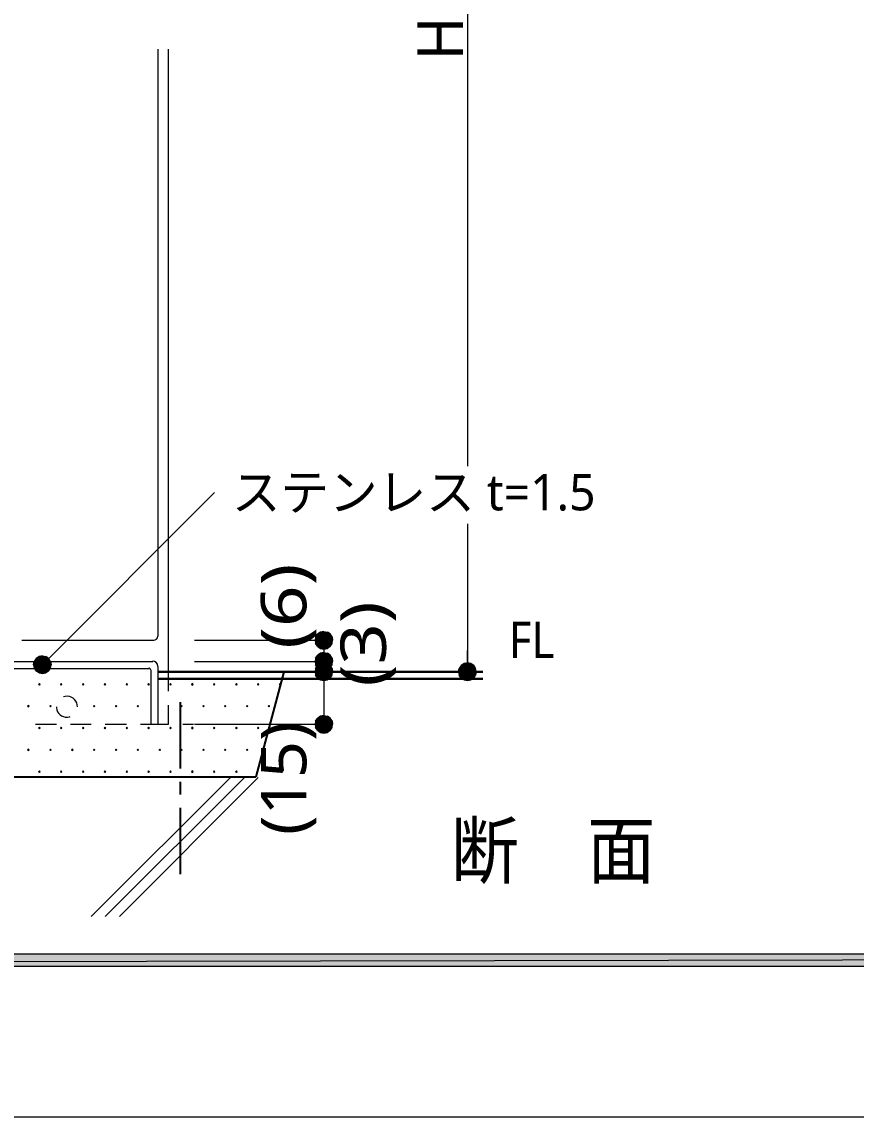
# Model space of a CAD drawing. Header units: millimetres. Extents: x 0 to 420, y 0 to 297.
# Drawn here: x 158.3 to 206, y 157 to 219.6 of the extents above; entities that cross this region are included whole.
import ezdxf
from ezdxf.enums import TextEntityAlignment as Align

# ---------------------------------------------------------------- set-up
doc = ezdxf.new("R2010")
doc.units = ezdxf.units.MM
doc.styles.add('kst32b', font='NotoSansJP-Variable.ttf')

msp = doc.modelspace()

# ---------------------------------------------------------------- hatches: boundary and pattern name
h = msp.add_hatch(color=7)
h.paths.add_polyline_path([(175.916, 184.616), (175.768, 184.721), (175.556, 184.256), (175.916, 184.616)])
h.paths.add_polyline_path([(175.768, 184.721), (175.556, 184.256), (175.556, 184.764), (175.768, 184.721)])
h.paths.add_polyline_path([(175.556, 184.256), (175.556, 184.764), (175.366, 184.721), (175.556, 184.256)])
h = msp.add_hatch(color=7)
h.paths.add_polyline_path([(175.366, 184.721), (175.218, 184.616), (175.556, 184.256), (175.366, 184.721)])
h.paths.add_polyline_path([(175.218, 184.616), (175.556, 184.256), (175.091, 184.446), (175.218, 184.616)])
h.paths.add_polyline_path([(175.556, 184.256), (175.091, 184.446), (175.07, 184.256), (175.556, 184.256)])
h = msp.add_hatch(color=7)
h.paths.add_polyline_path([(175.07, 184.256), (175.091, 184.065), (175.556, 184.256), (175.07, 184.256)])
h.paths.add_polyline_path([(175.091, 184.065), (175.556, 184.256), (175.218, 183.896), (175.091, 184.065)])
h.paths.add_polyline_path([(175.556, 184.256), (175.218, 183.896), (175.366, 183.79), (175.556, 184.256)])
for points in [[(175.366, 183.79), (175.556, 183.748), (175.556, 184.256), (175.366, 183.79)], [(159.279, 183.324), (159.11, 183.219), (159.47, 182.859), (159.279, 183.324)], [(175.366, 182.584), (175.556, 182.541), (175.556, 183.049), (175.366, 182.584)], [(175.366, 181.991), (175.556, 181.949), (175.556, 182.457), (175.366, 181.991)], [(183.303, 182.647), (183.261, 182.457), (183.769, 182.457), (183.303, 182.647)], [(184.235, 182.266), (184.277, 182.457), (183.769, 182.457), (184.235, 182.266)], [(159.3, 181.779), (159.279, 181.758), (159.258, 181.737), (159.279, 181.716), (159.3, 181.695), (159.321, 181.716), (159.343, 181.737), (159.321, 181.758), (159.3, 181.779)], [(160.549, 181.779), (160.528, 181.758), (160.507, 181.737), (160.528, 181.716), (160.549, 181.695), (160.57, 181.716), (160.592, 181.737), (160.57, 181.758), (160.549, 181.779)], [(161.798, 181.779), (161.777, 181.758), (161.756, 181.737), (161.777, 181.716), (161.798, 181.695), (161.819, 181.716), (161.84, 181.737), (161.819, 181.758), (161.798, 181.779)], [(163.047, 181.779), (163.026, 181.758), (163.004, 181.737), (163.026, 181.716), (163.047, 181.695), (163.068, 181.716), (163.089, 181.737), (163.068, 181.758), (163.047, 181.779)], [(164.296, 181.779), (164.275, 181.758), (164.253, 181.737), (164.275, 181.716), (164.296, 181.695), (164.317, 181.716), (164.338, 181.737), (164.317, 181.758), (164.296, 181.779)], [(165.545, 181.779), (165.523, 181.758), (165.502, 181.737), (165.523, 181.716), (165.545, 181.695), (165.566, 181.716), (165.587, 181.737), (165.566, 181.758), (165.545, 181.779)], [(166.793, 181.779), (166.772, 181.758), (166.751, 181.737), (166.772, 181.716), (166.793, 181.695), (166.815, 181.716), (166.836, 181.737), (166.815, 181.758), (166.793, 181.779)], [(168.042, 181.779), (168.021, 181.758), (168, 181.737), (168.021, 181.716), (168.042, 181.695), (168.063, 181.716), (168.085, 181.737), (168.063, 181.758), (168.042, 181.779)], [(169.291, 181.779), (169.27, 181.758), (169.249, 181.737), (169.27, 181.716), (169.291, 181.695), (169.312, 181.716), (169.333, 181.737), (169.312, 181.758), (169.291, 181.779)], [(170.561, 181.779), (170.54, 181.758), (170.519, 181.737), (170.54, 181.716), (170.561, 181.695), (170.582, 181.716), (170.603, 181.737), (170.582, 181.758), (170.561, 181.779)], [(171.81, 181.779), (171.789, 181.758), (171.768, 181.737), (171.789, 181.716), (171.81, 181.695), (171.831, 181.716), (171.852, 181.737), (171.831, 181.758), (171.81, 181.779)], [(173.059, 181.779), (173.037, 181.758), (173.016, 181.737), (173.037, 181.716), (173.059, 181.695), (173.08, 181.716), (173.101, 181.737), (173.08, 181.758), (173.059, 181.779)], [(158.665, 180.53), (158.644, 180.509), (158.623, 180.488), (158.644, 180.467), (158.665, 180.446), (158.687, 180.467), (158.708, 180.488), (158.687, 180.509), (158.665, 180.53)], [(159.935, 180.53), (159.914, 180.509), (159.893, 180.488), (159.914, 180.467), (159.935, 180.446), (159.957, 180.467), (159.978, 180.488), (159.957, 180.509), (159.935, 180.53)], [(162.433, 180.53), (162.412, 180.509), (162.391, 180.488), (162.412, 180.467), (162.433, 180.446), (162.454, 180.467), (162.475, 180.488), (162.454, 180.509), (162.433, 180.53)], [(163.682, 180.53), (163.661, 180.509), (163.64, 180.488), (163.661, 180.467), (163.682, 180.446), (163.703, 180.467), (163.724, 180.488), (163.703, 180.509), (163.682, 180.53)], [(164.931, 180.53), (164.91, 180.509), (164.888, 180.488), (164.91, 180.467), (164.931, 180.446), (164.952, 180.467), (164.973, 180.488), (164.952, 180.509), (164.931, 180.53)], [(167.428, 180.53), (167.407, 180.509), (167.386, 180.488), (167.407, 180.467), (167.428, 180.446), (167.45, 180.467), (167.471, 180.488), (167.45, 180.509), (167.428, 180.53)], [(168.677, 180.53), (168.656, 180.509), (168.635, 180.488), (168.656, 180.467), (168.677, 180.446), (168.698, 180.467), (168.72, 180.488), (168.698, 180.509), (168.677, 180.53)], [(169.926, 180.53), (169.905, 180.509), (169.884, 180.488), (169.905, 180.467), (169.926, 180.446), (169.947, 180.467), (169.968, 180.488), (169.947, 180.509), (169.926, 180.53)], [(171.175, 180.53), (171.154, 180.509), (171.133, 180.488), (171.154, 180.467), (171.175, 180.446), (171.196, 180.467), (171.217, 180.488), (171.196, 180.509), (171.175, 180.53)], [(172.424, 180.53), (172.403, 180.509), (172.381, 180.488), (172.403, 180.467), (172.424, 180.446), (172.445, 180.467), (172.466, 180.488), (172.445, 180.509), (172.424, 180.53)], [(159.3, 179.282), (159.279, 179.26), (159.258, 179.239), (159.279, 179.218), (159.3, 179.197), (159.321, 179.218), (159.343, 179.239), (159.321, 179.26), (159.3, 179.282)], [(160.549, 179.282), (160.528, 179.26), (160.507, 179.239), (160.528, 179.218), (160.549, 179.197), (160.57, 179.218), (160.592, 179.239), (160.57, 179.26), (160.549, 179.282)], [(161.798, 179.282), (161.777, 179.26), (161.756, 179.239), (161.777, 179.218), (161.798, 179.197), (161.819, 179.218), (161.84, 179.239), (161.819, 179.26), (161.798, 179.282)], [(163.047, 179.282), (163.026, 179.26), (163.004, 179.239), (163.026, 179.218), (163.047, 179.197), (163.068, 179.218), (163.089, 179.239), (163.068, 179.26), (163.047, 179.282)], [(164.296, 179.282), (164.275, 179.26), (164.253, 179.239), (164.275, 179.218), (164.296, 179.197), (164.317, 179.218), (164.338, 179.239), (164.317, 179.26), (164.296, 179.282)], [(165.545, 179.282), (165.523, 179.26), (165.502, 179.239), (165.523, 179.218), (165.545, 179.197), (165.566, 179.218), (165.587, 179.239), (165.566, 179.26), (165.545, 179.282)], [(166.793, 179.282), (166.772, 179.26), (166.751, 179.239), (166.772, 179.218), (166.793, 179.197), (166.815, 179.218), (166.836, 179.239), (166.815, 179.26), (166.793, 179.282)], [(168.042, 179.282), (168.021, 179.26), (168, 179.239), (168.021, 179.218), (168.042, 179.197), (168.063, 179.218), (168.085, 179.239), (168.063, 179.26), (168.042, 179.282)], [(169.291, 179.282), (169.27, 179.26), (169.249, 179.239), (169.27, 179.218), (169.291, 179.197), (169.312, 179.218), (169.333, 179.239), (169.312, 179.26), (169.291, 179.282)], [(170.561, 179.282), (170.54, 179.26), (170.519, 179.239), (170.54, 179.218), (170.561, 179.197), (170.582, 179.218), (170.603, 179.239), (170.582, 179.26), (170.561, 179.282)], [(171.81, 179.282), (171.789, 179.26), (171.768, 179.239), (171.789, 179.218), (171.81, 179.197), (171.831, 179.218), (171.852, 179.239), (171.831, 179.26), (171.81, 179.282)], [(175.366, 178.985), (175.556, 178.943), (175.556, 179.451), (175.366, 178.985)], [(158.665, 178.033), (158.644, 178.012), (158.623, 177.99), (158.644, 177.969), (158.665, 177.948), (158.687, 177.969), (158.708, 177.99), (158.687, 178.012), (158.665, 178.033)], [(159.935, 178.033), (159.914, 178.012), (159.893, 177.99), (159.914, 177.969), (159.935, 177.948), (159.957, 177.969), (159.978, 177.99), (159.957, 178.012), (159.935, 178.033)], [(161.184, 178.033), (161.163, 178.012), (161.142, 177.99), (161.163, 177.969), (161.184, 177.948), (161.205, 177.969), (161.227, 177.99), (161.205, 178.012), (161.184, 178.033)], [(162.433, 178.033), (162.412, 178.012), (162.391, 177.99), (162.412, 177.969), (162.433, 177.948), (162.454, 177.969), (162.475, 177.99), (162.454, 178.012), (162.433, 178.033)], [(163.682, 178.033), (163.661, 178.012), (163.64, 177.99), (163.661, 177.969), (163.682, 177.948), (163.703, 177.969), (163.724, 177.99), (163.703, 178.012), (163.682, 178.033)], [(164.931, 178.033), (164.91, 178.012), (164.888, 177.99), (164.91, 177.969), (164.931, 177.948), (164.952, 177.969), (164.973, 177.99), (164.952, 178.012), (164.931, 178.033)], [(166.179, 178.033), (166.158, 178.012), (166.137, 177.99), (166.158, 177.969), (166.179, 177.948), (166.201, 177.969), (166.222, 177.99), (166.201, 178.012), (166.179, 178.033)], [(167.428, 178.033), (167.407, 178.012), (167.386, 177.99), (167.407, 177.969), (167.428, 177.948), (167.45, 177.969), (167.471, 177.99), (167.45, 178.012), (167.428, 178.033)], [(168.677, 178.033), (168.656, 178.012), (168.635, 177.99), (168.656, 177.969), (168.677, 177.948), (168.698, 177.969), (168.72, 177.99), (168.698, 178.012), (168.677, 178.033)], [(169.926, 178.033), (169.905, 178.012), (169.884, 177.99), (169.905, 177.969), (169.926, 177.948), (169.947, 177.969), (169.968, 177.99), (169.947, 178.012), (169.926, 178.033)], [(171.175, 178.033), (171.154, 178.012), (171.133, 177.99), (171.154, 177.969), (171.175, 177.948), (171.196, 177.969), (171.217, 177.99), (171.196, 178.012), (171.175, 178.033)], [(159.3, 176.784), (159.279, 176.763), (159.258, 176.742), (159.279, 176.721), (159.3, 176.699), (159.321, 176.721), (159.343, 176.742), (159.321, 176.763), (159.3, 176.784)], [(160.549, 176.784), (160.528, 176.763), (160.507, 176.742), (160.528, 176.721), (160.549, 176.699), (160.57, 176.721), (160.592, 176.742), (160.57, 176.763), (160.549, 176.784)], [(161.798, 176.784), (161.777, 176.763), (161.756, 176.742), (161.777, 176.721), (161.798, 176.699), (161.819, 176.721), (161.84, 176.742), (161.819, 176.763), (161.798, 176.784)], [(163.047, 176.784), (163.026, 176.763), (163.004, 176.742), (163.026, 176.721), (163.047, 176.699), (163.068, 176.721), (163.089, 176.742), (163.068, 176.763), (163.047, 176.784)], [(164.296, 176.784), (164.275, 176.763), (164.253, 176.742), (164.275, 176.721), (164.296, 176.699), (164.317, 176.721), (164.338, 176.742), (164.317, 176.763), (164.296, 176.784)], [(165.545, 176.784), (165.523, 176.763), (165.502, 176.742), (165.523, 176.721), (165.545, 176.699), (165.566, 176.721), (165.587, 176.742), (165.566, 176.763), (165.545, 176.784)], [(166.793, 176.784), (166.772, 176.763), (166.751, 176.742), (166.772, 176.721), (166.793, 176.699), (166.815, 176.721), (166.836, 176.742), (166.815, 176.763), (166.793, 176.784)], [(168.042, 176.784), (168.021, 176.763), (168, 176.742), (168.021, 176.721), (168.042, 176.699), (168.063, 176.721), (168.085, 176.742), (168.063, 176.763), (168.042, 176.784)], [(169.291, 176.784), (169.27, 176.763), (169.249, 176.742), (169.27, 176.721), (169.291, 176.699), (169.312, 176.721), (169.333, 176.742), (169.312, 176.763), (169.291, 176.784)], [(170.561, 176.784), (170.54, 176.763), (170.519, 176.742), (170.54, 176.721), (170.561, 176.699), (170.582, 176.721), (170.603, 176.742), (170.582, 176.763), (170.561, 176.784)]]:
    msp.add_hatch(color=7).paths.add_polyline_path(points)
h = msp.add_hatch(color=7)
h.paths.add_polyline_path([(176.043, 184.065), (176.064, 184.256), (175.556, 184.256), (176.043, 184.065)])
h.paths.add_polyline_path([(176.064, 184.256), (175.556, 184.256), (176.043, 184.446), (176.064, 184.256)])
h.paths.add_polyline_path([(175.556, 184.256), (176.043, 184.446), (175.916, 184.616), (175.556, 184.256)])
h = msp.add_hatch(color=7)
h.paths.add_polyline_path([(175.556, 183.748), (175.768, 183.79), (175.556, 184.256), (175.556, 183.748)])
h.paths.add_polyline_path([(175.768, 183.79), (175.556, 184.256), (175.916, 183.896), (175.768, 183.79)])
h.paths.add_polyline_path([(175.556, 184.256), (175.916, 183.896), (176.043, 184.065), (175.556, 184.256)])
h = msp.add_hatch(color=7)
h.paths.add_polyline_path([(175.366, 183.515), (175.218, 183.409), (175.556, 183.049), (175.366, 183.515)])
h.paths.add_polyline_path([(175.218, 183.409), (175.556, 183.049), (175.091, 183.24), (175.218, 183.409)])
h.paths.add_polyline_path([(175.556, 183.049), (175.091, 183.24), (175.07, 183.049), (175.556, 183.049)])
h = msp.add_hatch(color=7)
h.paths.add_polyline_path([(175.916, 183.409), (175.768, 183.515), (175.556, 183.049), (175.916, 183.409)])
h.paths.add_polyline_path([(175.768, 183.515), (175.556, 183.049), (175.556, 183.557), (175.768, 183.515)])
h.paths.add_polyline_path([(175.556, 183.049), (175.556, 183.557), (175.366, 183.515), (175.556, 183.049)])
h = msp.add_hatch(color=7)
h.paths.add_polyline_path([(159.11, 183.219), (159.004, 183.049), (159.47, 182.859), (159.11, 183.219)])
h.paths.add_polyline_path([(159.004, 183.049), (159.47, 182.859), (158.962, 182.859), (159.004, 183.049)])
h.paths.add_polyline_path([(159.47, 182.859), (158.962, 182.859), (159.004, 182.668), (159.47, 182.859)])
h = msp.add_hatch(color=7)
h.paths.add_polyline_path([(159.004, 182.668), (159.11, 182.499), (159.47, 182.859), (159.004, 182.668)])
h.paths.add_polyline_path([(159.11, 182.499), (159.47, 182.859), (159.279, 182.393), (159.11, 182.499)])
h.paths.add_polyline_path([(159.47, 182.859), (159.279, 182.393), (159.47, 182.351), (159.47, 182.859)])
h = msp.add_hatch(color=7)
h.paths.add_polyline_path([(159.829, 183.219), (159.66, 183.324), (159.47, 182.859), (159.829, 183.219)])
h.paths.add_polyline_path([(159.66, 183.324), (159.47, 182.859), (159.47, 183.367), (159.66, 183.324)])
h.paths.add_polyline_path([(159.47, 182.859), (159.47, 183.367), (159.279, 183.324), (159.47, 182.859)])
h = msp.add_hatch(color=7)
h.paths.add_polyline_path([(159.935, 182.668), (159.978, 182.859), (159.47, 182.859), (159.935, 182.668)])
h.paths.add_polyline_path([(159.978, 182.859), (159.47, 182.859), (159.935, 183.049), (159.978, 182.859)])
h.paths.add_polyline_path([(159.47, 182.859), (159.935, 183.049), (159.829, 183.219), (159.47, 182.859)])
h = msp.add_hatch(color=7)
h.paths.add_polyline_path([(159.47, 182.351), (159.66, 182.393), (159.47, 182.859), (159.47, 182.351)])
h.paths.add_polyline_path([(159.66, 182.393), (159.47, 182.859), (159.829, 182.499), (159.66, 182.393)])
h.paths.add_polyline_path([(159.47, 182.859), (159.829, 182.499), (159.935, 182.668), (159.47, 182.859)])
h = msp.add_hatch(color=7)
h.paths.add_polyline_path([(175.07, 183.049), (175.091, 182.859), (175.556, 183.049), (175.07, 183.049)])
h.paths.add_polyline_path([(175.091, 182.859), (175.556, 183.049), (175.218, 182.689), (175.091, 182.859)])
h.paths.add_polyline_path([(175.556, 183.049), (175.218, 182.689), (175.366, 182.584), (175.556, 183.049)])
h = msp.add_hatch(color=7)
h.paths.add_polyline_path([(175.366, 182.922), (175.218, 182.816), (175.556, 182.457), (175.366, 182.922)])
h.paths.add_polyline_path([(175.218, 182.816), (175.556, 182.457), (175.091, 182.647), (175.218, 182.816)])
h.paths.add_polyline_path([(175.556, 182.457), (175.091, 182.647), (175.07, 182.457), (175.556, 182.457)])
h = msp.add_hatch(color=7)
h.paths.add_polyline_path([(175.916, 182.816), (175.768, 182.922), (175.556, 182.457), (175.916, 182.816)])
h.paths.add_polyline_path([(175.768, 182.922), (175.556, 182.457), (175.556, 182.965), (175.768, 182.922)])
h.paths.add_polyline_path([(175.556, 182.457), (175.556, 182.965), (175.366, 182.922), (175.556, 182.457)])
h = msp.add_hatch(color=7)
h.paths.add_polyline_path([(176.043, 182.859), (176.064, 183.049), (175.556, 183.049), (176.043, 182.859)])
h.paths.add_polyline_path([(176.064, 183.049), (175.556, 183.049), (176.043, 183.24), (176.064, 183.049)])
h.paths.add_polyline_path([(175.556, 183.049), (176.043, 183.24), (175.916, 183.409), (175.556, 183.049)])
h = msp.add_hatch(color=7)
h.paths.add_polyline_path([(175.556, 182.541), (175.768, 182.584), (175.556, 183.049), (175.556, 182.541)])
h.paths.add_polyline_path([(175.768, 182.584), (175.556, 183.049), (175.916, 182.689), (175.768, 182.584)])
h.paths.add_polyline_path([(175.556, 183.049), (175.916, 182.689), (176.043, 182.859), (175.556, 183.049)])
h = msp.add_hatch(color=7)
h.paths.add_polyline_path([(183.769, 182.965), (183.579, 182.922), (183.769, 182.457), (183.769, 182.965)])
h.paths.add_polyline_path([(183.579, 182.922), (183.769, 182.457), (183.409, 182.816), (183.579, 182.922)])
h.paths.add_polyline_path([(183.769, 182.457), (183.409, 182.816), (183.303, 182.647), (183.769, 182.457)])
h = msp.add_hatch(color=7)
h.paths.add_polyline_path([(183.96, 182.922), (183.769, 182.965), (183.769, 182.457), (183.96, 182.922)])
h.paths.add_polyline_path([(183.769, 182.965), (183.769, 182.457), (183.579, 182.922), (183.769, 182.965)])
h.paths.add_polyline_path([(183.769, 182.457), (183.579, 182.922), (183.409, 182.816), (183.769, 182.457)])
h = msp.add_hatch(color=7)
h.paths.add_polyline_path([(184.235, 182.647), (184.129, 182.816), (183.769, 182.457), (184.235, 182.647)])
h.paths.add_polyline_path([(184.129, 182.816), (183.769, 182.457), (183.96, 182.922), (184.129, 182.816)])
h.paths.add_polyline_path([(183.769, 182.457), (183.96, 182.922), (183.769, 182.965), (183.769, 182.457)])
h = msp.add_hatch(color=7)
h.paths.add_polyline_path([(184.277, 182.457), (184.235, 182.647), (183.769, 182.457), (184.277, 182.457)])
h.paths.add_polyline_path([(184.235, 182.647), (183.769, 182.457), (184.129, 182.816), (184.235, 182.647)])
h.paths.add_polyline_path([(183.769, 182.457), (184.129, 182.816), (183.96, 182.922), (183.769, 182.457)])
h = msp.add_hatch(color=7)
h.paths.add_polyline_path([(175.07, 182.457), (175.091, 182.266), (175.556, 182.457), (175.07, 182.457)])
h.paths.add_polyline_path([(175.091, 182.266), (175.556, 182.457), (175.218, 182.097), (175.091, 182.266)])
h.paths.add_polyline_path([(175.556, 182.457), (175.218, 182.097), (175.366, 181.991), (175.556, 182.457)])
h = msp.add_hatch(color=7)
h.paths.add_polyline_path([(176.043, 182.266), (176.064, 182.457), (175.556, 182.457), (176.043, 182.266)])
h.paths.add_polyline_path([(176.064, 182.457), (175.556, 182.457), (176.043, 182.647), (176.064, 182.457)])
h.paths.add_polyline_path([(175.556, 182.457), (176.043, 182.647), (175.916, 182.816), (175.556, 182.457)])
h = msp.add_hatch(color=7)
h.paths.add_polyline_path([(175.556, 181.949), (175.768, 181.991), (175.556, 182.457), (175.556, 181.949)])
h.paths.add_polyline_path([(175.768, 181.991), (175.556, 182.457), (175.916, 182.097), (175.768, 181.991)])
h.paths.add_polyline_path([(175.556, 182.457), (175.916, 182.097), (176.043, 182.266), (175.556, 182.457)])
h = msp.add_hatch(color=7)
h.paths.add_polyline_path([(183.409, 182.816), (183.303, 182.647), (183.769, 182.457), (183.409, 182.816)])
h.paths.add_polyline_path([(183.303, 182.647), (183.769, 182.457), (183.261, 182.457), (183.303, 182.647)])
h.paths.add_polyline_path([(183.769, 182.457), (183.261, 182.457), (183.303, 182.266), (183.769, 182.457)])
h = msp.add_hatch(color=7)
h.paths.add_polyline_path([(183.261, 182.457), (183.303, 182.266), (183.769, 182.457), (183.261, 182.457)])
h.paths.add_polyline_path([(183.303, 182.266), (183.769, 182.457), (183.409, 182.097), (183.303, 182.266)])
h.paths.add_polyline_path([(183.769, 182.457), (183.409, 182.097), (183.579, 181.991), (183.769, 182.457)])
h = msp.add_hatch(color=7)
h.paths.add_polyline_path([(183.303, 182.266), (183.409, 182.097), (183.769, 182.457), (183.303, 182.266)])
h.paths.add_polyline_path([(183.409, 182.097), (183.769, 182.457), (183.579, 181.991), (183.409, 182.097)])
h.paths.add_polyline_path([(183.769, 182.457), (183.579, 181.991), (183.769, 181.949), (183.769, 182.457)])
h = msp.add_hatch(color=7)
h.paths.add_polyline_path([(183.579, 181.991), (183.769, 181.949), (183.769, 182.457), (183.579, 181.991)])
h.paths.add_polyline_path([(183.769, 181.949), (183.769, 182.457), (183.96, 181.991), (183.769, 181.949)])
h.paths.add_polyline_path([(183.769, 182.457), (183.96, 181.991), (184.129, 182.097), (183.769, 182.457)])
h = msp.add_hatch(color=7)
h.paths.add_polyline_path([(184.129, 182.097), (184.235, 182.266), (183.769, 182.457), (184.129, 182.097)])
h.paths.add_polyline_path([(184.235, 182.266), (183.769, 182.457), (184.277, 182.457), (184.235, 182.266)])
h.paths.add_polyline_path([(183.769, 182.457), (184.277, 182.457), (184.235, 182.647), (183.769, 182.457)])
h = msp.add_hatch(color=7)
h.paths.add_polyline_path([(183.769, 181.949), (183.96, 181.991), (183.769, 182.457), (183.769, 181.949)])
h.paths.add_polyline_path([(183.96, 181.991), (183.769, 182.457), (184.129, 182.097), (183.96, 181.991)])
h.paths.add_polyline_path([(183.769, 182.457), (184.129, 182.097), (184.235, 182.266), (183.769, 182.457)])
h = msp.add_hatch(color=7)
h.paths.add_polyline_path([(175.366, 179.917), (175.218, 179.811), (175.556, 179.451), (175.366, 179.917)])
h.paths.add_polyline_path([(175.218, 179.811), (175.556, 179.451), (175.091, 179.642), (175.218, 179.811)])
h.paths.add_polyline_path([(175.556, 179.451), (175.091, 179.642), (175.07, 179.451), (175.556, 179.451)])
h = msp.add_hatch(color=7)
h.paths.add_polyline_path([(175.916, 179.811), (175.768, 179.917), (175.556, 179.451), (175.916, 179.811)])
h.paths.add_polyline_path([(175.768, 179.917), (175.556, 179.451), (175.556, 179.959), (175.768, 179.917)])
h.paths.add_polyline_path([(175.556, 179.451), (175.556, 179.959), (175.366, 179.917), (175.556, 179.451)])
h = msp.add_hatch(color=7)
h.paths.add_polyline_path([(176.043, 179.26), (176.064, 179.451), (175.556, 179.451), (176.043, 179.26)])
h.paths.add_polyline_path([(176.064, 179.451), (175.556, 179.451), (176.043, 179.642), (176.064, 179.451)])
h.paths.add_polyline_path([(175.556, 179.451), (176.043, 179.642), (175.916, 179.811), (175.556, 179.451)])
h = msp.add_hatch(color=7)
h.paths.add_polyline_path([(175.07, 179.451), (175.091, 179.26), (175.556, 179.451), (175.07, 179.451)])
h.paths.add_polyline_path([(175.091, 179.26), (175.556, 179.451), (175.218, 179.091), (175.091, 179.26)])
h.paths.add_polyline_path([(175.556, 179.451), (175.218, 179.091), (175.366, 178.985), (175.556, 179.451)])
h = msp.add_hatch(color=7)
h.paths.add_polyline_path([(175.556, 178.943), (175.768, 178.985), (175.556, 179.451), (175.556, 178.943)])
h.paths.add_polyline_path([(175.768, 178.985), (175.556, 179.451), (175.916, 179.091), (175.768, 178.985)])
h.paths.add_polyline_path([(175.556, 179.451), (175.916, 179.091), (176.043, 179.26), (175.556, 179.451)])
h = msp.add_hatch(color=7)
h.paths.add_polyline_path([(394.166, 165.629), (394.166, 166.328), (26.183, 165.629), (394.166, 165.629)])
h.paths.add_polyline_path([(394.166, 166.328), (26.183, 165.629), (26.183, 166.328), (394.166, 166.328)])

# ---------------------------------------------------------------- linework, layer by layer
at = {"lineweight": 13}
for points in [[(183.769, 249.851), (183.769, 194.204)], [(166.074, 218.059), (166.074, 184.489)], [(166.666, 218.059), (166.666, 182.457)], [(159.47, 182.859), (169.312, 192.701)], [(183.769, 190.923), (183.769, 182.457)], [(158.305, 184.256), (165.841, 184.256)], [(165.83, 184.256), (165.925, 184.275), (166.002, 184.327), (166.055, 184.404), (166.074, 184.499)], [(168.169, 184.256), (175.556, 184.256)], [(175.556, 184.256), (175.556, 183.049), (175.556, 182.457), (175.556, 179.451)], [(183.769, 183.049), (183.769, 183.663)], [(155.13, 183.049), (165.777, 183.049)], [(166.074, 182.764), (166.05, 182.883), (165.984, 182.981), (165.886, 183.046), (165.767, 183.071)], [(168.169, 183.049), (175.556, 183.049)], [(155.13, 182.647), (165.566, 182.647)], [(165.65, 182.573), (165.643, 182.61), (165.622, 182.64), (165.592, 182.661), (165.555, 182.668)], [(165.671, 182.562), (165.671, 179.451)], [(166.074, 182.753), (166.074, 179.451)], [(166.666, 182.457), (166.666, 181.356)], [(161.48, 180.446), (161.459, 180.573), (161.438, 180.679), (161.375, 180.784), (161.311, 180.869), (161.227, 180.954), (161.121, 180.996), (161.015, 181.038), (160.909, 181.06), (160.782, 181.038), (160.676, 181.017)], [(160.274, 180.446), (160.274, 180.403), (160.295, 180.276), (160.337, 180.171), (160.401, 180.086), (160.486, 180.001), (160.57, 179.938), (160.676, 179.896), (160.782, 179.853), (160.909, 179.853), (161.015, 179.874), (161.057, 179.896)], [(166.666, 180.552), (166.666, 179.451)], [(159.068, 179.451), (160.274, 179.451)], [(161.078, 179.451), (162.264, 179.451)], [(163.068, 179.451), (164.275, 179.451)], [(165.079, 179.451), (166.074, 179.451)], [(165.671, 179.451), (166.074, 179.451)], [(166.074, 179.451), (166.687, 179.451)], [(167.492, 179.451), (168.106, 179.451)], [(168.169, 179.451), (175.556, 179.451)], [(170.265, 176.445), (162.264, 168.465)], [(171.069, 176.445), (163.068, 168.465)], [(171.81, 176.403), (163.872, 168.465)], [(394.166, 156.993), (26.183, 156.993)]]:
    msp.add_lwpolyline(points, dxfattribs=at)
at = {"lineweight": 0}
for points in [[(175.556, 184.256), (175.556, 184.764), (175.366, 184.721)], [(175.768, 184.721), (175.556, 184.256), (175.556, 184.764)], [(175.556, 184.256), (175.091, 184.446), (175.07, 184.256)], [(175.07, 184.256), (175.091, 184.065), (175.556, 184.256)], [(175.218, 184.616), (175.556, 184.256), (175.091, 184.446)], [(175.091, 184.065), (175.556, 184.256), (175.218, 183.896)], [(175.366, 184.721), (175.218, 184.616), (175.556, 184.256)], [(175.556, 184.256), (175.218, 183.896), (175.366, 183.79)], [(175.366, 183.79), (175.556, 183.748), (175.556, 184.256)], [(175.916, 184.616), (175.768, 184.721), (175.556, 184.256)], [(175.556, 184.256), (176.043, 184.446), (175.916, 184.616)], [(176.064, 184.256), (175.556, 184.256), (176.043, 184.446)], [(175.556, 183.748), (175.768, 183.79), (175.556, 184.256)], [(175.768, 183.79), (175.556, 184.256), (175.916, 183.896)], [(175.556, 184.256), (175.916, 183.896), (176.043, 184.065)], [(176.043, 184.065), (176.064, 184.256), (175.556, 184.256)], [(175.366, 183.515), (175.218, 183.409), (175.556, 183.049)], [(175.556, 183.049), (175.556, 183.557), (175.366, 183.515)], [(175.768, 183.515), (175.556, 183.049), (175.556, 183.557)], [(175.916, 183.409), (175.768, 183.515), (175.556, 183.049)], [(159.004, 183.049), (159.47, 182.859), (158.962, 182.859)], [(159.47, 182.859), (158.962, 182.859), (159.004, 182.668)], [(159.11, 183.219), (159.004, 183.049), (159.47, 182.859)], [(159.004, 182.668), (159.11, 182.499), (159.47, 182.859)], [(159.279, 183.324), (159.11, 183.219), (159.47, 182.859)], [(159.11, 182.499), (159.47, 182.859), (159.279, 182.393)], [(159.47, 182.859), (159.47, 183.367), (159.279, 183.324)], [(159.47, 182.859), (159.279, 182.393), (159.47, 182.351)], [(159.66, 183.324), (159.47, 182.859), (159.47, 183.367)], [(159.829, 183.219), (159.66, 183.324), (159.47, 182.859)], [(159.47, 182.859), (159.935, 183.049), (159.829, 183.219)], [(159.978, 182.859), (159.47, 182.859), (159.935, 183.049)], [(159.47, 182.351), (159.66, 182.393), (159.47, 182.859)], [(159.66, 182.393), (159.47, 182.859), (159.829, 182.499)], [(159.47, 182.859), (159.829, 182.499), (159.935, 182.668)], [(159.935, 182.668), (159.978, 182.859), (159.47, 182.859)], [(175.556, 183.049), (175.091, 183.24), (175.07, 183.049)], [(175.07, 183.049), (175.091, 182.859), (175.556, 183.049)], [(175.218, 183.409), (175.556, 183.049), (175.091, 183.24)], [(175.091, 182.859), (175.556, 183.049), (175.218, 182.689)], [(175.556, 183.049), (175.218, 182.689), (175.366, 182.584)], [(175.366, 182.922), (175.218, 182.816), (175.556, 182.457)], [(175.366, 182.584), (175.556, 182.541), (175.556, 183.049)], [(175.556, 182.457), (175.556, 182.965), (175.366, 182.922)], [(175.556, 183.049), (176.043, 183.24), (175.916, 183.409)], [(176.064, 183.049), (175.556, 183.049), (176.043, 183.24)], [(175.556, 182.541), (175.768, 182.584), (175.556, 183.049)], [(175.768, 182.584), (175.556, 183.049), (175.916, 182.689)], [(175.556, 183.049), (175.916, 182.689), (176.043, 182.859)], [(176.043, 182.859), (176.064, 183.049), (175.556, 183.049)], [(175.768, 182.922), (175.556, 182.457), (175.556, 182.965)], [(175.916, 182.816), (175.768, 182.922), (175.556, 182.457)], [(183.579, 182.922), (183.769, 182.457), (183.409, 182.816)], [(183.769, 182.457), (183.579, 182.922), (183.409, 182.816)], [(183.769, 182.965), (183.579, 182.922), (183.769, 182.457)], [(183.769, 182.965), (183.769, 182.457), (183.579, 182.922)], [(183.769, 182.457), (183.96, 182.922), (183.769, 182.965)], [(183.96, 182.922), (183.769, 182.965), (183.769, 182.457)], [(184.129, 182.816), (183.769, 182.457), (183.96, 182.922)], [(183.769, 182.457), (184.129, 182.816), (183.96, 182.922)], [(175.556, 182.457), (175.091, 182.647), (175.07, 182.457)], [(175.07, 182.457), (175.091, 182.266), (175.556, 182.457)], [(175.218, 182.816), (175.556, 182.457), (175.091, 182.647)], [(175.091, 182.266), (175.556, 182.457), (175.218, 182.097)], [(175.556, 182.457), (175.218, 182.097), (175.366, 181.991)], [(175.366, 181.991), (175.556, 181.949), (175.556, 182.457)], [(175.556, 182.457), (176.043, 182.647), (175.916, 182.816)], [(176.064, 182.457), (175.556, 182.457), (176.043, 182.647)], [(175.556, 181.949), (175.768, 181.991), (175.556, 182.457)], [(175.768, 181.991), (175.556, 182.457), (175.916, 182.097)], [(175.556, 182.457), (175.916, 182.097), (176.043, 182.266)], [(176.043, 182.266), (176.064, 182.457), (175.556, 182.457)], [(183.303, 182.647), (183.261, 182.457), (183.769, 182.457)], [(183.303, 182.647), (183.769, 182.457), (183.261, 182.457)], [(183.261, 182.457), (183.303, 182.266), (183.769, 182.457)], [(183.769, 182.457), (183.261, 182.457), (183.303, 182.266)], [(183.769, 182.457), (183.409, 182.816), (183.303, 182.647)], [(183.409, 182.816), (183.303, 182.647), (183.769, 182.457)], [(183.303, 182.266), (183.769, 182.457), (183.409, 182.097)], [(183.303, 182.266), (183.409, 182.097), (183.769, 182.457)], [(183.769, 182.457), (183.409, 182.097), (183.579, 181.991)], [(183.409, 182.097), (183.769, 182.457), (183.579, 181.991)], [(183.579, 181.991), (183.769, 181.949), (183.769, 182.457)], [(183.769, 182.457), (183.579, 181.991), (183.769, 181.949)], [(184.235, 182.647), (184.129, 182.816), (183.769, 182.457)], [(184.235, 182.647), (183.769, 182.457), (184.129, 182.816)], [(183.769, 182.457), (184.277, 182.457), (184.235, 182.647)], [(184.277, 182.457), (184.235, 182.647), (183.769, 182.457)], [(183.769, 181.949), (183.769, 182.457), (183.96, 181.991)], [(183.769, 182.457), (183.96, 181.991), (184.129, 182.097)], [(184.129, 182.097), (184.235, 182.266), (183.769, 182.457)], [(184.235, 182.266), (183.769, 182.457), (184.277, 182.457)], [(183.769, 181.949), (183.96, 181.991), (183.769, 182.457)], [(183.96, 181.991), (183.769, 182.457), (184.129, 182.097)], [(183.769, 182.457), (184.129, 182.097), (184.235, 182.266)], [(184.235, 182.266), (184.277, 182.457), (183.769, 182.457)], [(159.3, 181.779), (159.279, 181.758), (159.258, 181.737), (159.279, 181.716), (159.3, 181.695), (159.321, 181.716), (159.343, 181.737), (159.321, 181.758)], [(160.549, 181.779), (160.528, 181.758), (160.507, 181.737), (160.528, 181.716), (160.549, 181.695), (160.57, 181.716), (160.592, 181.737), (160.57, 181.758)], [(161.798, 181.779), (161.777, 181.758), (161.756, 181.737), (161.777, 181.716), (161.798, 181.695), (161.819, 181.716), (161.84, 181.737), (161.819, 181.758)], [(163.047, 181.779), (163.026, 181.758), (163.004, 181.737), (163.026, 181.716), (163.047, 181.695), (163.068, 181.716), (163.089, 181.737), (163.068, 181.758)], [(164.296, 181.779), (164.275, 181.758), (164.253, 181.737), (164.275, 181.716), (164.296, 181.695), (164.317, 181.716), (164.338, 181.737), (164.317, 181.758)], [(165.545, 181.779), (165.523, 181.758), (165.502, 181.737), (165.523, 181.716), (165.545, 181.695), (165.566, 181.716), (165.587, 181.737), (165.566, 181.758)], [(166.793, 181.779), (166.772, 181.758), (166.751, 181.737), (166.772, 181.716), (166.793, 181.695), (166.815, 181.716), (166.836, 181.737), (166.815, 181.758)], [(168.042, 181.779), (168.021, 181.758), (168, 181.737), (168.021, 181.716), (168.042, 181.695), (168.063, 181.716), (168.085, 181.737), (168.063, 181.758)], [(169.291, 181.779), (169.27, 181.758), (169.249, 181.737), (169.27, 181.716), (169.291, 181.695), (169.312, 181.716), (169.333, 181.737), (169.312, 181.758)], [(170.561, 181.779), (170.54, 181.758), (170.519, 181.737), (170.54, 181.716), (170.561, 181.695), (170.582, 181.716), (170.603, 181.737), (170.582, 181.758)], [(171.81, 181.779), (171.789, 181.758), (171.768, 181.737), (171.789, 181.716), (171.81, 181.695), (171.831, 181.716), (171.852, 181.737), (171.831, 181.758)], [(173.059, 181.779), (173.037, 181.758), (173.016, 181.737), (173.037, 181.716), (173.059, 181.695), (173.08, 181.716), (173.101, 181.737), (173.08, 181.758)], [(158.665, 180.53), (158.644, 180.509), (158.623, 180.488), (158.644, 180.467), (158.665, 180.446), (158.687, 180.467), (158.708, 180.488), (158.687, 180.509)], [(159.935, 180.53), (159.914, 180.509), (159.893, 180.488), (159.914, 180.467), (159.935, 180.446), (159.957, 180.467), (159.978, 180.488), (159.957, 180.509)], [(162.433, 180.53), (162.412, 180.509), (162.391, 180.488), (162.412, 180.467), (162.433, 180.446), (162.454, 180.467), (162.475, 180.488), (162.454, 180.509)], [(163.682, 180.53), (163.661, 180.509), (163.64, 180.488), (163.661, 180.467), (163.682, 180.446), (163.703, 180.467), (163.724, 180.488), (163.703, 180.509)], [(164.931, 180.53), (164.91, 180.509), (164.888, 180.488), (164.91, 180.467), (164.931, 180.446), (164.952, 180.467), (164.973, 180.488), (164.952, 180.509)], [(167.428, 180.53), (167.407, 180.509), (167.386, 180.488), (167.407, 180.467), (167.428, 180.446), (167.45, 180.467), (167.471, 180.488), (167.45, 180.509)], [(168.677, 180.53), (168.656, 180.509), (168.635, 180.488), (168.656, 180.467), (168.677, 180.446), (168.698, 180.467), (168.72, 180.488), (168.698, 180.509)], [(169.926, 180.53), (169.905, 180.509), (169.884, 180.488), (169.905, 180.467), (169.926, 180.446), (169.947, 180.467), (169.968, 180.488), (169.947, 180.509)], [(171.175, 180.53), (171.154, 180.509), (171.133, 180.488), (171.154, 180.467), (171.175, 180.446), (171.196, 180.467), (171.217, 180.488), (171.196, 180.509)], [(172.424, 180.53), (172.403, 180.509), (172.381, 180.488), (172.403, 180.467), (172.424, 180.446), (172.445, 180.467), (172.466, 180.488), (172.445, 180.509)], [(175.218, 179.811), (175.556, 179.451), (175.091, 179.642)], [(175.366, 179.917), (175.218, 179.811), (175.556, 179.451)], [(175.556, 179.451), (175.556, 179.959), (175.366, 179.917)], [(175.768, 179.917), (175.556, 179.451), (175.556, 179.959)], [(175.916, 179.811), (175.768, 179.917), (175.556, 179.451)], [(175.556, 179.451), (176.043, 179.642), (175.916, 179.811)], [(159.3, 179.282), (159.279, 179.26), (159.258, 179.239), (159.279, 179.218), (159.3, 179.197), (159.321, 179.218), (159.343, 179.239), (159.321, 179.26)], [(160.549, 179.282), (160.528, 179.26), (160.507, 179.239), (160.528, 179.218), (160.549, 179.197), (160.57, 179.218), (160.592, 179.239), (160.57, 179.26)], [(161.798, 179.282), (161.777, 179.26), (161.756, 179.239), (161.777, 179.218), (161.798, 179.197), (161.819, 179.218), (161.84, 179.239), (161.819, 179.26)], [(163.047, 179.282), (163.026, 179.26), (163.004, 179.239), (163.026, 179.218), (163.047, 179.197), (163.068, 179.218), (163.089, 179.239), (163.068, 179.26)], [(164.296, 179.282), (164.275, 179.26), (164.253, 179.239), (164.275, 179.218), (164.296, 179.197), (164.317, 179.218), (164.338, 179.239), (164.317, 179.26)], [(165.545, 179.282), (165.523, 179.26), (165.502, 179.239), (165.523, 179.218), (165.545, 179.197), (165.566, 179.218), (165.587, 179.239), (165.566, 179.26)], [(166.793, 179.282), (166.772, 179.26), (166.751, 179.239), (166.772, 179.218), (166.793, 179.197), (166.815, 179.218), (166.836, 179.239), (166.815, 179.26)], [(168.042, 179.282), (168.021, 179.26), (168, 179.239), (168.021, 179.218), (168.042, 179.197), (168.063, 179.218), (168.085, 179.239), (168.063, 179.26)], [(169.291, 179.282), (169.27, 179.26), (169.249, 179.239), (169.27, 179.218), (169.291, 179.197), (169.312, 179.218), (169.333, 179.239), (169.312, 179.26)], [(170.561, 179.282), (170.54, 179.26), (170.519, 179.239), (170.54, 179.218), (170.561, 179.197), (170.582, 179.218), (170.603, 179.239), (170.582, 179.26)], [(171.81, 179.282), (171.789, 179.26), (171.768, 179.239), (171.789, 179.218), (171.81, 179.197), (171.831, 179.218), (171.852, 179.239), (171.831, 179.26)], [(175.556, 179.451), (175.091, 179.642), (175.07, 179.451)], [(175.07, 179.451), (175.091, 179.26), (175.556, 179.451)], [(175.091, 179.26), (175.556, 179.451), (175.218, 179.091)], [(175.556, 179.451), (175.218, 179.091), (175.366, 178.985)], [(175.366, 178.985), (175.556, 178.943), (175.556, 179.451)], [(176.064, 179.451), (175.556, 179.451), (176.043, 179.642)], [(175.556, 178.943), (175.768, 178.985), (175.556, 179.451)], [(175.768, 178.985), (175.556, 179.451), (175.916, 179.091)], [(175.556, 179.451), (175.916, 179.091), (176.043, 179.26)], [(176.043, 179.26), (176.064, 179.451), (175.556, 179.451)], [(158.665, 178.033), (158.644, 178.012), (158.623, 177.99), (158.644, 177.969), (158.665, 177.948), (158.687, 177.969), (158.708, 177.99), (158.687, 178.012)], [(159.935, 178.033), (159.914, 178.012), (159.893, 177.99), (159.914, 177.969), (159.935, 177.948), (159.957, 177.969), (159.978, 177.99), (159.957, 178.012)], [(161.184, 178.033), (161.163, 178.012), (161.142, 177.99), (161.163, 177.969), (161.184, 177.948), (161.205, 177.969), (161.227, 177.99), (161.205, 178.012)], [(162.433, 178.033), (162.412, 178.012), (162.391, 177.99), (162.412, 177.969), (162.433, 177.948), (162.454, 177.969), (162.475, 177.99), (162.454, 178.012)], [(163.682, 178.033), (163.661, 178.012), (163.64, 177.99), (163.661, 177.969), (163.682, 177.948), (163.703, 177.969), (163.724, 177.99), (163.703, 178.012)], [(164.931, 178.033), (164.91, 178.012), (164.888, 177.99), (164.91, 177.969), (164.931, 177.948), (164.952, 177.969), (164.973, 177.99), (164.952, 178.012)], [(166.179, 178.033), (166.158, 178.012), (166.137, 177.99), (166.158, 177.969), (166.179, 177.948), (166.201, 177.969), (166.222, 177.99), (166.201, 178.012)], [(167.428, 178.033), (167.407, 178.012), (167.386, 177.99), (167.407, 177.969), (167.428, 177.948), (167.45, 177.969), (167.471, 177.99), (167.45, 178.012)], [(168.677, 178.033), (168.656, 178.012), (168.635, 177.99), (168.656, 177.969), (168.677, 177.948), (168.698, 177.969), (168.72, 177.99), (168.698, 178.012)], [(169.926, 178.033), (169.905, 178.012), (169.884, 177.99), (169.905, 177.969), (169.926, 177.948), (169.947, 177.969), (169.968, 177.99), (169.947, 178.012)], [(171.175, 178.033), (171.154, 178.012), (171.133, 177.99), (171.154, 177.969), (171.175, 177.948), (171.196, 177.969), (171.217, 177.99), (171.196, 178.012)], [(159.3, 176.784), (159.279, 176.763), (159.258, 176.742), (159.279, 176.721), (159.3, 176.699), (159.321, 176.721), (159.343, 176.742), (159.321, 176.763)], [(160.549, 176.784), (160.528, 176.763), (160.507, 176.742), (160.528, 176.721), (160.549, 176.699), (160.57, 176.721), (160.592, 176.742), (160.57, 176.763)], [(161.798, 176.784), (161.777, 176.763), (161.756, 176.742), (161.777, 176.721), (161.798, 176.699), (161.819, 176.721), (161.84, 176.742), (161.819, 176.763)], [(163.047, 176.784), (163.026, 176.763), (163.004, 176.742), (163.026, 176.721), (163.047, 176.699), (163.068, 176.721), (163.089, 176.742), (163.068, 176.763)], [(164.296, 176.784), (164.275, 176.763), (164.253, 176.742), (164.275, 176.721), (164.296, 176.699), (164.317, 176.721), (164.338, 176.742), (164.317, 176.763)], [(165.545, 176.784), (165.523, 176.763), (165.502, 176.742), (165.523, 176.721), (165.545, 176.699), (165.566, 176.721), (165.587, 176.742), (165.566, 176.763)], [(166.793, 176.784), (166.772, 176.763), (166.751, 176.742), (166.772, 176.721), (166.793, 176.699), (166.815, 176.721), (166.836, 176.742), (166.815, 176.763)], [(168.042, 176.784), (168.021, 176.763), (168, 176.742), (168.021, 176.721), (168.042, 176.699), (168.063, 176.721), (168.085, 176.742), (168.063, 176.763)], [(169.291, 176.784), (169.27, 176.763), (169.249, 176.742), (169.27, 176.721), (169.291, 176.699), (169.312, 176.721), (169.333, 176.742), (169.312, 176.763)], [(170.561, 176.784), (170.54, 176.763), (170.519, 176.742), (170.54, 176.721), (170.561, 176.699), (170.582, 176.721), (170.603, 176.742), (170.582, 176.763)], [(394.166, 165.629), (394.166, 166.328), (26.183, 165.629)], [(394.166, 166.328), (26.183, 165.629), (26.183, 166.328)]]:
    msp.add_lwpolyline(points, close=True, dxfattribs=at)
at = {"lineweight": 30}
for points in [[(166.074, 182.457), (184.658, 182.457)], [(166.074, 182.054), (184.658, 182.054)]]:
    msp.add_lwpolyline(points, dxfattribs=at)
at = {"lineweight": 25}
for points in [[(173.27, 182.457), (171.683, 176.445)], [(167.365, 176.932), (167.365, 180.721)], [(137.668, 176.445), (171.683, 176.445)], [(167.365, 175.429), (167.365, 176.17)], [(167.365, 170.878), (167.365, 174.667)]]:
    msp.add_lwpolyline(points, dxfattribs=at)

# ---------------------------------------------------------------- texts
at = {"style": 'kst32b'}
msp.add_text('H', height=2.599, rotation=90, dxfattribs=at).set_placement((183.515, 217.403))
for s, height, p, p2 in [('ステンレス t=1.5', 2.07913, (170.307, 191.685), (191.098, 191.685)), ('(6)', 2.5989, (174.562, 183.769), (174.562, 188.642)), ('(3)', 2.5989, (179.112, 181.61), (179.112, 186.483)), ('FL', 2.0791, (186.14, 183.24), (188.739, 183.24)), ('(15)', 2.5989, (174.562, 173.122), (174.562, 179.619)), ('断\u3000面', 3.1187, (182.817, 170.688), (194.512, 170.688))]:
    msp.add_text(s, height=height, dxfattribs=at).set_placement(p, p2, align=Align.FIT)

doc.saveas('drawing.dxf')
